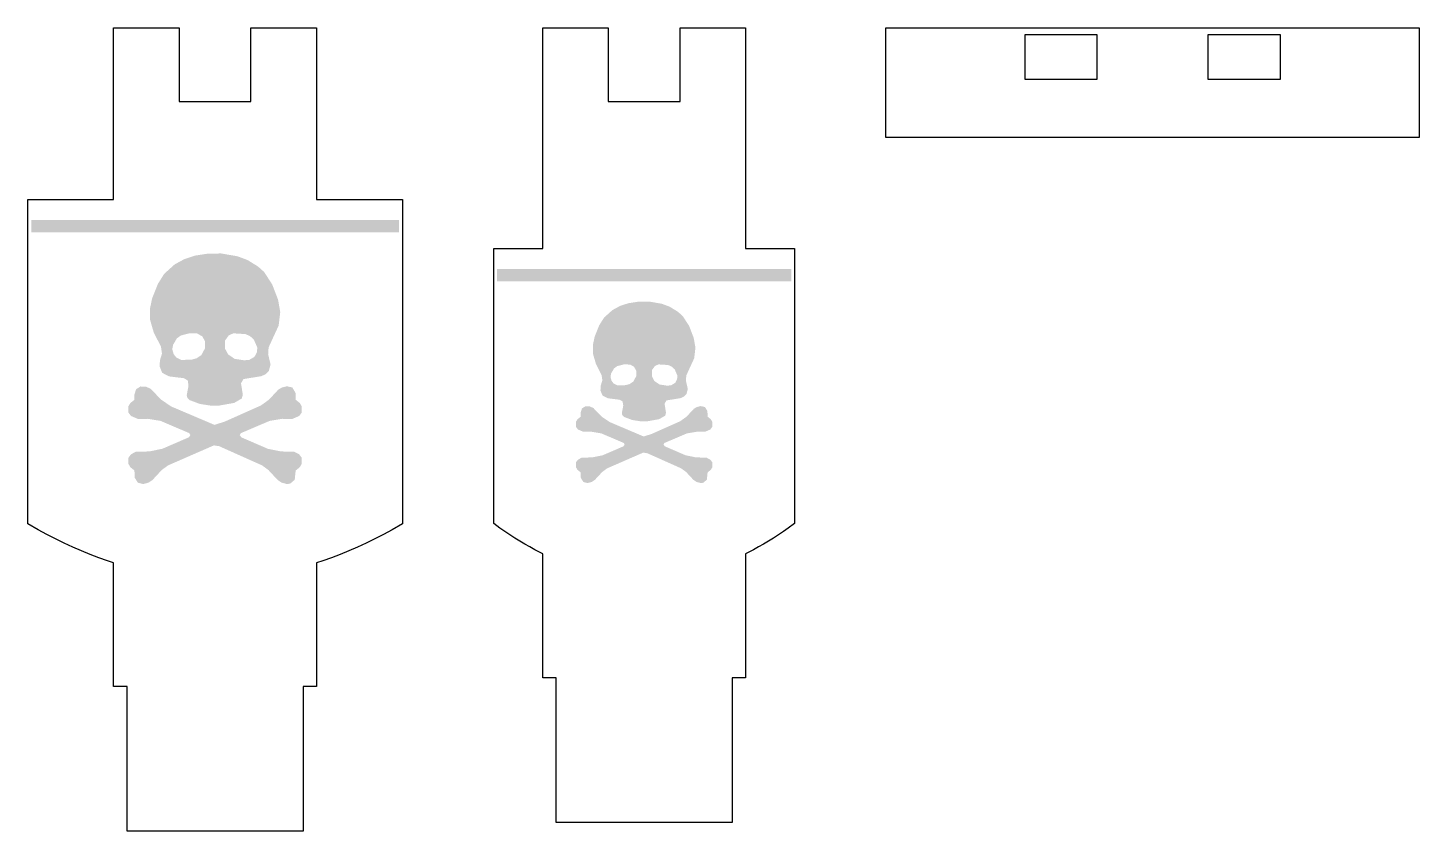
# Model space of a CAD drawing. Header units: millimetres. Extents: x 3.9 to 60.6, y 3.9 to 36.6.
import ezdxf

# ---------------------------------------------------------------- set-up
doc = ezdxf.new("R2010")
doc.units = ezdxf.units.MM
doc.layers.add('CUT', color=1, linetype='Continuous')
doc.layers.add('RASTER', color=7, linetype='Continuous')

msp = doc.modelspace()

# ---------------------------------------------------------------- hatches: boundary and pattern name
at = {"layer": 'RASTER'}
for points in [[(4, 28.774), (19, 28.774), (19, 28.274), (4, 28.274)], [(23, 26.774), (35, 26.774), (35, 26.274), (23, 26.274)]]:
    msp.add_hatch(color=7, dxfattribs=at).paths.add_polyline_path(points)
h = msp.add_hatch(color=7, dxfattribs=at)
h.paths.add_polyline_path([(11.19, 27.404), (11.746, 27.414), (12.418, 27.298), (12.829, 27.143), (13.255, 26.88), (13.501, 26.659), (13.83, 26.152), (14.069, 25.529), (14.158, 25.027), (14.094, 24.476), (13.683, 23.583), (13.665, 23.305), (13.764, 22.886), (13.69, 22.616), (13.567, 22.493), (13.38, 22.409), (12.659, 22.293), (12.558, 22.123), (12.632, 21.656), (12.59, 21.501), (12.278, 21.321), (11.672, 21.213), (11.303, 21.213), (10.877, 21.279), (10.466, 21.434), (10.368, 21.533), (10.343, 21.631), (10.417, 22.025), (10.385, 22.239), (10.228, 22.328), (9.615, 22.404), (9.342, 22.549), (9.236, 22.812), (9.253, 23.066), (9.335, 23.329), (9.295, 23.61), (8.997, 24.198), (8.842, 24.732), (8.842, 25.15), (8.931, 25.578), (9.17, 26.176), (9.426, 26.585), (9.854, 26.969), (10.252, 27.185), (10.678, 27.325)])
h.paths.add_polyline_path([(10.449, 24.158), (10.097, 24.067), (9.942, 23.952), (9.787, 23.688), (9.755, 23.504), (9.809, 23.312), (9.918, 23.174), (10.112, 23.073), (10.54, 23.083), (10.752, 23.142), (10.941, 23.273), (11.096, 23.56), (11.092, 23.831), (10.976, 24.035), (10.772, 24.151)], flags=0)
h.paths.add_polyline_path([(12.246, 24.158), (12.059, 24.075), (11.904, 23.861), (11.904, 23.536), (12.034, 23.297), (12.297, 23.118), (12.681, 23.059), (12.888, 23.073), (13.107, 23.199), (13.208, 23.393), (13.223, 23.575), (13.082, 23.903), (12.927, 24.043), (12.74, 24.126)], flags=0)
h.paths.add_polyline_path([(8.459, 21.991), (8.678, 21.983), (8.867, 21.902), (9.303, 21.452), (9.714, 21.174), (11.475, 20.426), (11.886, 20.556), (13.368, 21.215), (13.697, 21.452), (14.076, 21.86), (14.214, 21.944), (14.428, 22), (14.65, 21.951), (14.78, 21.737), (14.788, 21.449), (14.952, 21.319), (15.036, 21.181), (15.034, 20.928), (14.928, 20.787), (14.652, 20.669), (14.231, 20.672), (13.725, 20.588), (12.551, 20.088), (12.509, 20.007), (12.568, 19.919), (13.651, 19.451), (14.182, 19.343), (14.733, 19.328), (14.928, 19.227), (15.034, 19.087), (15.034, 18.836), (14.952, 18.696), (14.788, 18.565), (14.748, 18.186), (14.561, 18.029), (14.428, 18.014), (14.214, 18.071), (14.052, 18.179), (13.673, 18.587), (13.417, 18.774), (11.665, 19.557), (11.451, 19.589), (9.583, 18.774), (9.327, 18.587), (8.948, 18.179), (8.786, 18.071), (8.572, 18.014), (8.353, 18.066), (8.22, 18.277), (8.212, 18.565), (8.048, 18.696), (7.966, 18.836), (7.966, 19.087), (8.072, 19.227), (8.267, 19.328), (8.818, 19.343), (9.349, 19.451), (10.432, 19.919), (10.491, 20.007), (10.449, 20.088), (9.275, 20.588), (8.769, 20.672), (8.348, 20.669), (8.072, 20.787), (7.966, 20.928), (7.964, 21.181), (8.048, 21.319), (8.212, 21.449), (8.203, 21.631), (8.276, 21.877)])
h = msp.add_hatch(color=7, dxfattribs=at)
h.paths.add_polyline_path([(28.756, 25.446), (29.194, 25.454), (29.723, 25.363), (30.046, 25.241), (30.381, 25.034), (30.575, 24.859), (30.835, 24.46), (31.022, 23.97), (31.092, 23.575), (31.042, 23.141), (30.718, 22.438), (30.705, 22.219), (30.782, 21.89), (30.724, 21.677), (30.627, 21.58), (30.48, 21.514), (29.912, 21.423), (29.833, 21.289), (29.891, 20.921), (29.858, 20.799), (29.612, 20.658), (29.136, 20.572), (28.845, 20.572), (28.51, 20.625), (28.186, 20.747), (28.109, 20.824), (28.09, 20.902), (28.148, 21.212), (28.122, 21.38), (27.998, 21.45), (27.516, 21.51), (27.301, 21.624), (27.218, 21.831), (27.231, 22.031), (27.295, 22.238), (27.264, 22.459), (27.03, 22.922), (26.908, 23.342), (26.908, 23.672), (26.978, 24.009), (27.165, 24.48), (27.367, 24.801), (27.704, 25.103), (28.018, 25.274), (28.353, 25.384)])
h.paths.add_polyline_path([(28.173, 22.891), (27.896, 22.819), (27.774, 22.728), (27.652, 22.521), (27.627, 22.376), (27.669, 22.225), (27.754, 22.116), (27.907, 22.037), (28.245, 22.045), (28.411, 22.091), (28.56, 22.194), (28.682, 22.42), (28.678, 22.633), (28.587, 22.794), (28.427, 22.885)], flags=0)
h.paths.add_polyline_path([(29.587, 22.891), (29.44, 22.825), (29.318, 22.657), (29.318, 22.401), (29.42, 22.213), (29.628, 22.072), (29.93, 22.025), (30.093, 22.037), (30.265, 22.136), (30.344, 22.289), (30.356, 22.432), (30.246, 22.69), (30.124, 22.8), (29.976, 22.866)], flags=0)
h.paths.add_polyline_path([(26.606, 21.184), (26.778, 21.179), (26.927, 21.115), (27.27, 20.76), (27.594, 20.541), (28.981, 19.952), (29.304, 20.055), (30.47, 20.574), (30.73, 20.76), (31.028, 21.082), (31.137, 21.148), (31.305, 21.192), (31.48, 21.153), (31.582, 20.985), (31.588, 20.758), (31.718, 20.656), (31.784, 20.547), (31.782, 20.348), (31.698, 20.237), (31.482, 20.144), (31.15, 20.146), (30.751, 20.08), (29.827, 19.687), (29.794, 19.623), (29.841, 19.553), (30.693, 19.185), (31.112, 19.1), (31.545, 19.088), (31.698, 19.009), (31.782, 18.899), (31.782, 18.701), (31.718, 18.591), (31.588, 18.488), (31.557, 18.19), (31.41, 18.066), (31.305, 18.054), (31.137, 18.099), (31.009, 18.184), (30.711, 18.505), (30.509, 18.653), (29.13, 19.269), (28.961, 19.294), (27.491, 18.653), (27.289, 18.505), (26.991, 18.184), (26.863, 18.099), (26.695, 18.054), (26.522, 18.095), (26.418, 18.261), (26.412, 18.488), (26.282, 18.591), (26.218, 18.701), (26.218, 18.899), (26.302, 19.009), (26.455, 19.088), (26.888, 19.1), (27.307, 19.185), (28.159, 19.553), (28.206, 19.623), (28.173, 19.687), (27.249, 20.08), (26.85, 20.146), (26.518, 20.144), (26.302, 20.237), (26.218, 20.348), (26.216, 20.547), (26.282, 20.656), (26.412, 20.758), (26.404, 20.902), (26.462, 21.095)])

# ---------------------------------------------------------------- linework, layer by layer
at = {"layer": 'CUT'}
for points in [[(7.363, 36.611), (10.038, 36.612), (10.038, 33.612), (12.963, 33.612), (12.963, 36.612), (15.638, 36.612), (15.638, 29.611), (19.138, 29.611), (19.138, 16.394), (18.717, 16.153), (18.365, 15.961), (18.012, 15.778), (17.659, 15.605), (17.306, 15.442), (16.953, 15.288), (16.601, 15.144), (16.247, 15.009), (15.894, 14.884), (15.638, 14.8), (15.638, 9.762), (15.087, 9.762), (15.087, 3.862), (7.913, 3.862), (7.913, 9.762), (7.363, 9.762), (7.363, 14.8), (7.106, 14.884), (6.753, 15.009), (6.399, 15.144), (6.047, 15.288), (5.694, 15.442), (5.341, 15.605), (4.988, 15.778), (4.635, 15.961), (4.283, 16.153), (3.863, 16.394), (3.863, 29.611), (7.363, 29.611)], [(24.863, 36.611), (27.537, 36.612), (27.537, 33.612), (30.463, 33.612), (30.463, 36.612), (33.138, 36.612), (33.138, 27.611), (35.138, 27.611), (35.138, 16.404), (34.88, 16.218), (34.678, 16.077), (34.476, 15.941), (34.274, 15.81), (34.072, 15.684), (33.87, 15.563), (33.667, 15.447), (33.465, 15.336), (33.263, 15.23), (33.138, 15.167), (33.138, 10.114), (32.588, 10.114), (32.588, 4.214), (25.413, 4.214), (25.413, 10.114), (24.863, 10.114), (24.863, 15.167), (24.737, 15.23), (24.535, 15.336), (24.333, 15.447), (24.13, 15.563), (23.928, 15.684), (23.726, 15.81), (23.524, 15.941), (23.322, 16.077), (23.12, 16.218), (22.863, 16.404), (22.863, 27.611), (24.863, 27.611)], [(38.863, 36.612), (60.61, 36.612), (60.61, 32.136), (38.863, 32.136)], [(47.463, 36.336), (47.463, 34.512), (44.538, 34.512), (44.538, 36.336)], [(54.935, 36.336), (54.935, 34.512), (52.01, 34.512), (52.01, 36.336)]]:
    msp.add_lwpolyline(points, close=True, dxfattribs=at)

doc.saveas('drawing.dxf')
